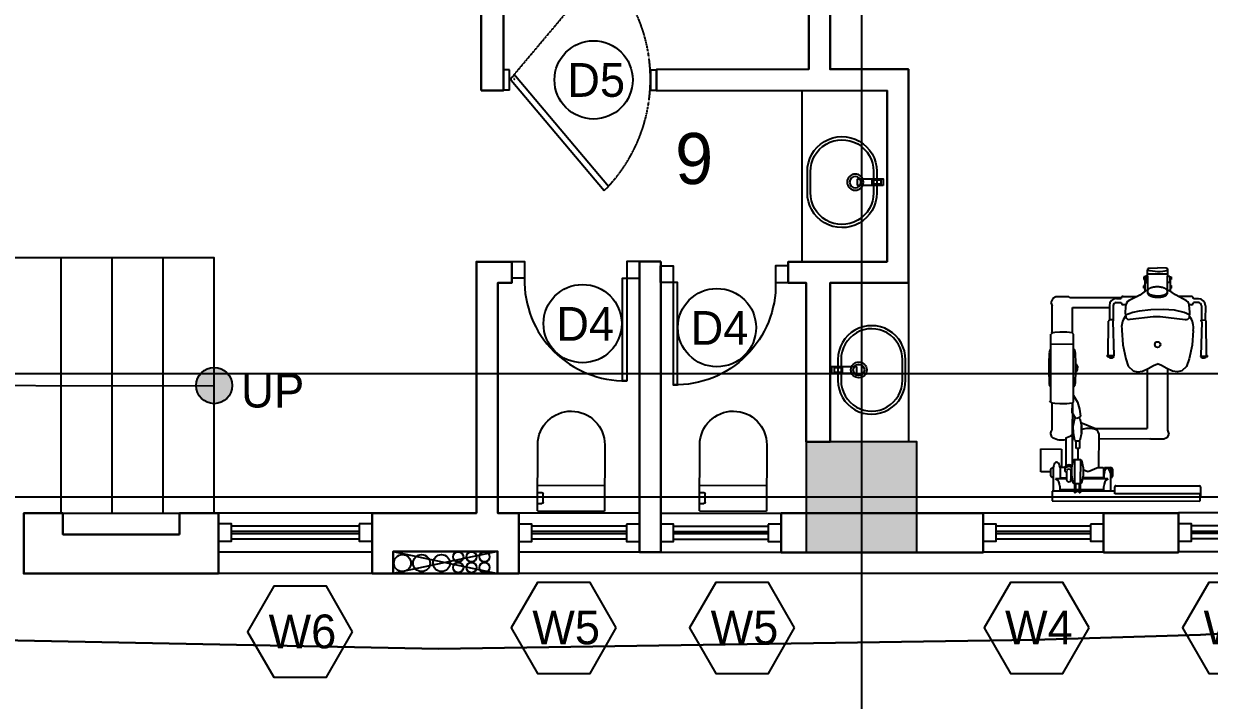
# Model space of a CAD drawing. Header units: millimetres. Extents: x 173236 to 801264, y -94969 to 615039.
# Drawn here: x 638725 to 645694, y 193048 to 197024 of the extents above; entities that cross this region are included whole.
import ezdxf
from ezdxf.enums import TextEntityAlignment as Align

# ---------------------------------------------------------------- set-up
doc = ezdxf.new("R2010")
doc.units = ezdxf.units.MM
doc.header["$MEASUREMENT"] = 0
doc.linetypes.add('DASHED', pattern=[0.75, 0.5, -0.25])
doc.linetypes.add('DASHED2', pattern=[0.375, 0.25, -0.125])
doc.layers.add('00-Def-points', color=7, linetype='Continuous', plot=False)
doc.layers.add('Boundary', color=6, linetype='Continuous', lineweight=30)
doc.layers.add('VOX-A-WALL-SECT', color=1, linetype='Continuous', lineweight=30)
for name, color, linetype in [('VOX-A-ANNO-DIMS', 160, 'Continuous'), ('VOX-A-ANNO-DRTAG', 183, 'Continuous'), ('VOX-A-ANNO-GRID-LINE', 254, 'Continuous'), ('VOX-A-ANNO-SECT', 200, 'Continuous'), ('VOX-A-ANNO-SECT-LINE', 201, 'Continuous'), ('VOX-A-ANNO-SYMB', 33, 'Continuous'), ('VOX-A-ANNO-TEXT', 30, 'Continuous'), ('VOX-A-ANNO-WNTAG', 183, 'Continuous'), ('VOX-A-COLUMN-SECT', 210, 'Continuous'), ('VOX-A-DOOR', 3, 'Continuous'), ('VOX-A-ELEV-1-NEAR', 130, 'Continuous'), ('VOX-A-FLOOR-HIDD', 9, 'Continuous'), ('VOX-A-FLOOR-LINE', 253, 'Continuous'), ('VOX-A-FURN-LAYOUT', 93, 'Continuous'), ('VOX-A-STAIRS-STEPS', 140, 'Continuous'), ('VOX-A-WINDOW', 2, 'Continuous'), ('VOX-A-WINDOW-SILL', 55, 'Continuous'), ('VOX-P- PIPE-COLD', 141, 'Continuous'), ('VOX-P- PIPE-SOIL', 54, 'Continuous'), ('VOX-P- PIPE-SUPPLY', 150, 'Continuous'), ('VOX-P- PIPE-WASTE', 245, 'Continuous')]:
    doc.layers.add(name, color=color, linetype=linetype)
doc.styles.add('1.5 mm Rotis Annotative', font='', dxfattribs={"height": 1.5})
doc.styles.add('2 mm Rotis Annotative', font='', dxfattribs={"height": 2})
doc.styles.add('3 mm Rotis Annotative', font='', dxfattribs={"height": 3})
doc.styles.get('1.5 mm Rotis Annotative').set_extended_font_data('Rotis Sans Serif')
doc.styles.get('2 mm Rotis Annotative').set_extended_font_data('Rotis Sans Serif')
doc.styles.get('3 mm Rotis Annotative').set_extended_font_data('Rotis Sans Serif')

# ---------------------------------------------------------------- blocks, each defined once
blk = doc.blocks.new('SECTION LINE')
at = {"layer": 'VOX-A-ANNO-SECT-LINE'}
blk.add_line((151757.3, 22416.6), (123742.8, 22416.6), dxfattribs=at)
at = {"layer": 'VOX-A-ANNO-SECT', "style": '2 mm Rotis Annotative'}
for p in [(123588.9, 22429), (151603.4, 22429)]:
    blk.add_attdef('00', text='', height=100, dxfattribs=at).set_placement(p, align=Align.CENTER)
at = {"layer": 'VOX-A-ANNO-SECT', "style": '1.5 mm Rotis Annotative'}
for p in [(123460.1, 22332.4), (151474.6, 22332.4)]:
    blk.add_attdef('00-01', p, '', height=75, dxfattribs=at)
blk = doc.blocks.new('column')
at = {"layer": 'VOX-A-COLUMN-SECT'}
h = blk.add_hatch(color=256, dxfattribs=at)
h.dxf.hatch_style = 1
h.paths.add_polyline_path([(705499.7, 161109.5), (706149.7, 161109.5), (706149.7, 161759.5), (705499.7, 161759.5)])
blk.add_lwpolyline([(705499.7, 161109.5), (706149.7, 161109.5), (706149.7, 161759.5), (705499.7, 161759.5)], close=True, dxfattribs=at)
blk = doc.blocks.new('dd')
at = {"layer": 'VOX-A-ANNO-GRID-LINE', "transparency": 33554610}
for p, q in [((711725.6, 167520.5), (711725.6, 143590.4)), ((725746.8, 148305.6), (698005.9, 148305.6))]:
    blk.add_line(p, q, dxfattribs=at)
at = {"layer": 'VOX-A-COLUMN-SECT'}
blk.add_blockref('column', (5900.9, -13128.9), dxfattribs=at)
blk = doc.blocks.new('*U41')
at = {"layer": 'VOX-A-ANNO-SYMB'}
for p, q in [((0, 1401.2), (0, 668.1)), ((0, 668.1), (477.7, 540.1)), ((0, 412.1), (-477.7, 540.1)), ((-477.7, 540.1), (0, 540.1)), ((477.7, 540.1), (0, 540.1)), ((0, -412.1), (0, 412.1))]:
    blk.add_line(p, q, dxfattribs=at)
blk = doc.blocks.new('ghkj')
at = {"layer": 'VOX-A-ANNO-SYMB'}
h = blk.add_hatch(color=256, dxfattribs=at)
h.dxf.hatch_style = 1
h.paths.add_polyline_path([(785371, -37541.7, 0.414214), (785477.6, -37648.3, 0.007507), (785480.8, -37648.3), (785481, -37541.7)])
h.paths.add_polyline_path([(785481, -37541.7), (785480.8, -37648.3, 0.405446), (785584.3, -37541.7)])
h.paths.add_polyline_path([(785477.6, -37435.1, 0.414214), (785371, -37541.7), (785481, -37541.7), (785584.3, -37541.7, 0.414214)])
h = blk.add_hatch(color=256, dxfattribs=at)
h.dxf.hatch_style = 1
h.paths.add_polyline_path([(788371, -37541.7, 0.414214), (788477.6, -37648.3, 0.007507), (788480.8, -37648.3), (788481, -37541.7)])
h.paths.add_polyline_path([(788481, -37541.7), (788480.8, -37648.3, 0.405446), (788584.3, -37541.7)])
h.paths.add_polyline_path([(788477.6, -37435.1, 0.414214), (788371, -37541.7), (788481, -37541.7), (788584.3, -37541.7, 0.414214)])
h = blk.add_hatch(color=256, dxfattribs=at)
h.dxf.hatch_style = 1
h.paths.add_polyline_path([(786248.5, -40391.7), (786527.6, -40391.7), (786248.5, -40535.1)])
h = blk.add_hatch(color=256, dxfattribs=at)
h.dxf.hatch_style = 1
h.paths.add_polyline_path([(787406.8, -40391.7), (787127.6, -40391.7), (787406.8, -40535.1)])
for points in [[(786527.6, -40391.7), (786527.6, -40391.7), (785471.5, -40398.2), (785477.6, -39491.7), (785477.6, -37541.7)], [(788481, -37541.7), (788477.6, -39641.7), (788472.5, -40395.5), (787727.6, -40391.7), (787127.6, -40391.7)], [(786527.6, -40391.7), (786248.5, -40248.3), (786248.5, -40391.7)], [(787127.6, -40391.7), (787406.8, -40248.3), (787406.8, -40391.7)], [(786527.6, -40391.7), (786248.5, -40535.1), (786248.5, -40391.7)], [(787127.6, -40391.7), (787406.8, -40535.1), (787406.8, -40391.7)]]:
    blk.add_lwpolyline(points, dxfattribs=at)
for centre in [(785477.6, -37541.7), (788477.6, -37541.7)]:
    blk.add_circle(centre, 106.6, dxfattribs=at)
at = {"layer": 'VOX-A-STAIRS-STEPS'}
for p, q in [((786227.6, -37541.7), (784732, -37541.7)), ((786227.6, -37841.7), (784730.3, -37841.7)), ((789227.6, -37841.7), (787727.6, -37841.7)), ((786227.6, -38141.7), (784728.6, -38141.7)), ((789227.6, -38141.7), (787727.6, -38141.7)), ((786227.6, -38441.7), (784727.6, -38441.7)), ((789227.6, -38441.7), (787727.6, -38441.7)), ((786227.6, -38741.7), (784727.6, -38741.7)), ((789227.6, -38741.7), (787727.6, -38741.7)), ((786227.6, -39041.7), (784727.6, -39041.7)), ((789227.6, -39041.7), (787727.6, -39041.7)), ((786227.6, -39341.7), (784727.6, -39341.7)), ((789227.6, -39341.7), (787727.6, -39341.7)), ((789227.6, -39641.7), (784727.6, -39641.7)), ((786527.6, -39641.7), (786527.6, -41141.7)), ((786827.6, -39641.7), (786827.6, -41141.7)), ((787127.6, -39641.7), (787127.6, -41141.7)), ((787427.6, -39641.7), (787427.6, -41141.7)), ((787727.6, -39641.7), (787727.6, -41141.7))]:
    blk.add_line(p, q, dxfattribs=at)
for points in [[(786227.6, -41141.7), (786227.6, -37541.7)], [(789227.6, -37541.7), (787727.6, -37541.7), (787727.6, -41141.7)]]:
    blk.add_lwpolyline(points, dxfattribs=at)
at = {"rotation": 18.96492969169632}
blk.add_blockref('*U41', (787029.2, -40826.7), dxfattribs=at)
at = {"layer": 'VOX-A-ANNO-TEXT', "char_height": 200, "width": 8361.37, "attachment_point": 1, "rotation": 90, "style": '2 mm Rotis Annotative'}
for s, insert in [('DN', (785425.5, -37374.6)), ('UP', (788406.6, -37383.5))]:
    blk.add_mtext(s, dxfattribs=dict(at, insert=insert))
blk = doc.blocks.new('SWINGGGG')
at = {"layer": 'VOX-A-DOOR', "extrusion": (-0.007727, -4.08189e-08, 0.99997)}
for p, q in [((366881.2, -112091.1, 0.6), (366881.2, -112041.7, 0.6)), ((367047.2, -112041.8, 0.6), (366881.2, -112041.7, 0.1)), ((366881.2, -112091.1, 0.6), (367047.2, -112091.1, 0.6)), ((367047.2, -112091.1, 0.6), (367047.2, -112041.7, 0.6)), ((366962.1, -112104.9, 0.7), (366064.8, -112861.3, -6.2)), ((366099.7, -112896.2, -5.9), (366997, -112139.8, 1)), ((366997, -112119.9, 1), (366982.1, -112104.9, 0.9)), ((366064.8, -112861.3, -6.2), (366099.7, -112896.2, -5.9)), ((367046.8, -113237.1, 1.4), (366880.8, -113237.1, 0.1)), ((366880.8, -113237.1, 0.1), (367046.8, -113237.1, 1.4)), ((366880.8, -113237.1, 0.6), (366880.8, -113286.4, 0.6)), ((367046.7, -113237.1, 1.4), (367046.7, -113286.4, 1.4)), ((366880.8, -113286.4, 0.1), (367046.7, -113286.4, 1.4)), ((367046.7, -113286.4, 1.4), (366880.8, -113286.4, 0.1))]:
    blk.add_line(p, q, dxfattribs=at)
at = {"layer": 'VOX-A-DOOR', "linetype": 'DASHED2', "extrusion": (-0.007727, -4.08189e-08, 0.99997)}
blk.add_line((367879.3, -112861.3, 7.8), (366989.5, -112112.4, 1), dxfattribs=at)
at = {"layer": 'VOX-A-DOOR', "extrusion": (-0.007727, -4.08189e-08, 0.99997)}
for centre, radius, start, end in [((366961.1, -112114.9, -2834.9), 14.1, 45.0003, 135.0003), ((366961.1, -112129.9, -2834.9), 1.76, 135.0003, 315.0003), ((366961.1, -112129.9, -2834.9), 1.76, 315.0003, 135.0003), ((366976.1, -112129.9, -2834.9), 14.1, 315.0003, 45.0003)]:
    blk.add_arc(centre, radius, start, end, dxfattribs=at)
at = {"layer": 'VOX-A-DOOR', "linetype": 'DASHED2', "extrusion": (-0.007727, -4.08189e-08, 0.99997)}
blk.add_arc((366961.1, -111954, -2834.9), 1283.1, 227.20453, 315.0003, dxfattribs=at)
blk = doc.blocks.new('*U40')
blk.add_wipeout([(0, -125), (-760, -125), (-760, 25), (0, 25)])
at = {"layer": 'VOX-A-DOOR'}
for points in [[(-760, 0), (-685, 0), (-685, -100), (-760, -100)], [(0, 0), (-75, 0), (-75, -100), (0, -100)], [(-75, -100), (-75, -710), (-100, -710), (-100, -100)]]:
    blk.add_lwpolyline(points, close=True, dxfattribs=at)
blk.add_arc((-87.5, -112.5), 597.6, 178.80152, 271.19848, dxfattribs=at)
at = {"layer": 'VOX-A-WALL-SECT'}
for p, q in [((-760, -100), (-760, 0)), ((0, -100), (0, 0))]:
    blk.add_line(p, q, dxfattribs=at)
blk = doc.blocks.new('*U627')
at = {"layer": 'VOX-A-WINDOW'}
for p, q in [((3, 1.5), (24.83, 1.5)), ((3, 0.25), (24.83, 0.25)), ((3, -0.25), (24.83, -0.25)), ((3, -1.5), (24.83, -1.5))]:
    blk.add_line(p, q, dxfattribs=at)
for points in [[(3, 2), (3, -2), (0, -2), (0, 2)], [(27.83, 2), (27.83, -2), (24.83, -2), (24.83, 2)]]:
    blk.add_lwpolyline(points, close=True, dxfattribs=at)
at = {"layer": 'VOX-A-WINDOW-SILL'}
for p, q in [((0, 4.5), (27.83, 4.5)), ((0, -4.5), (27.83, -4.5))]:
    blk.add_line(p, q, dxfattribs=at)
blk = doc.blocks.new('*U108')
at = {"layer": 'VOX-A-WINDOW'}
for p, q in [((3, 1.5), (24.87, 1.5)), ((3, 0.25), (24.87, 0.25)), ((3, -0.25), (24.87, -0.25)), ((3, -1.5), (24.87, -1.5))]:
    blk.add_line(p, q, dxfattribs=at)
for points in [[(3, 2), (3, -2), (0, -2), (0, 2)], [(27.87, 2), (27.87, -2), (24.87, -2), (24.87, 2)]]:
    blk.add_lwpolyline(points, close=True, dxfattribs=at)
at = {"layer": 'VOX-A-WINDOW-SILL'}
for p, q in [((0, 4.5), (27.87, 4.5)), ((0, -4.5), (27.87, -4.5))]:
    blk.add_line(p, q, dxfattribs=at)
blk = doc.blocks.new('*U362')
at = {"layer": 'VOX-A-WINDOW'}
for p, q in [((3, 1.5), (32.53, 1.5)), ((3, 0.25), (32.53, 0.25)), ((3, -0.25), (32.53, -0.25)), ((3, -1.5), (32.53, -1.5))]:
    blk.add_line(p, q, dxfattribs=at)
for points in [[(3, 2), (3, -2), (0, -2), (0, 2)], [(35.53, 2), (35.53, -2), (32.53, -2), (32.53, 2)]]:
    blk.add_lwpolyline(points, close=True, dxfattribs=at)
at = {"layer": 'VOX-A-WINDOW-SILL'}
for p, q in [((0, 4.5), (35.53, 4.5)), ((0, -4.5), (35.53, -4.5))]:
    blk.add_line(p, q, dxfattribs=at)
blk = doc.blocks.new('GF PLAN')
at = {"layer": 'VOX-A-ELEV-1-NEAR'}
for centre in [(756296.9, 172493.6), (756218.6, 172430.5)]:
    blk.add_circle(centre, 30, dxfattribs=at)
at = {"layer": 'VOX-A-FLOOR-HIDD', "linetype": 'DASHED'}
blk.add_lwpolyline([(759763.5, 184428.9), (768132.4, 181528.7), (764902.5, 172270), (763990.8, 172270.3), (763990.8, 172395), (754783.8, 172396.5)], dxfattribs=at)
at = {"layer": 'VOX-A-FLOOR-LINE'}
for p, q in [((756450, 172525.1), (755836.7, 172396.2)), ((755836.7, 172525.1), (756450, 172396.3))]:
    blk.add_line(p, q, dxfattribs=at)
at = {"layer": 'VOX-A-FURN-LAYOUT', "lineweight": -3}
for p, q in [((758239.8, 174228.2, 0.3), (758239.8, 175235.8)), ((758864.8, 174103.2), (758864.8, 173170.1))]:
    blk.add_line(p, q, dxfattribs=at)
at = {"layer": 'VOX-A-FURN-LAYOUT'}
blk.add_line((753894.2, 172750.1), (754579.2, 172750.1), dxfattribs=at)
at = {"layer": 'VOX-A-WALL-SECT'}
for p, q in [((753868.8, 172395.2), (753868.8, 172395.2)), ((756450, 172396.2), (755836.7, 172396.2))]:
    blk.add_line(p, q, dxfattribs=at)
for points in [[(756354.1, 175234.1), (756354.1, 177177.7), (758139.9, 177177.7), (758139.5, 178020.9), (756479.1, 178020.9), (756479.1, 177937.7), (756354.1, 177937.7), (756354.1, 178145.9), (758264.5, 178145.9), (758264.9, 177052.7), (756484.1, 177052.7), (756484.1, 175234.1), (756354.1, 175234.1)], [(758864.5, 172750), (759304.5, 172750), (759304.5, 172520), (758116.3, 172520), (758116.3, 172750.1), (758864.5, 172750)]]:
    blk.add_lwpolyline(points, dxfattribs=at)
for points in [[(754579.2, 172625.1), (754579.2, 172750.1), (754809.2, 172750.1), (754809.2, 172395.3), (753664.2, 172395.2), (753664.2, 172750.1), (753894.2, 172750.1), (753894.2, 172625.1)], [(760452.1, 172750), (760452.1, 172520), (760012.1, 172520), (760012.1, 172750)]]:
    blk.add_lwpolyline(points, close=True, dxfattribs=at)
at = {"layer": 'VOX-P- PIPE-COLD', "color": 1}
for centre in [(756372.9, 172493.6), (756296.9, 172430.5)]:
    blk.add_circle(centre, 30, dxfattribs=at)
at = {"layer": 'VOX-P- PIPE-SOIL', "ltscale": 0.005}
blk.add_circle((755890.1, 172456.8), 50, dxfattribs=at)
at = {"layer": 'VOX-P- PIPE-SUPPLY', "ltscale": 0.005}
for centre, radius in [((756120.7, 172456.8), 50), ((756218.6, 172493.6), 30)]:
    blk.add_circle(centre, radius, dxfattribs=at)
at = {"layer": 'VOX-P- PIPE-WASTE'}
for centre, radius in [((756003.5, 172456.8), 50), ((756372.9, 172430.5), 30)]:
    blk.add_circle(centre, radius, dxfattribs=at)
at = {"layer": 'VOX-A-ANNO-DIMS'}
for name, p, xscale, yscale, zscale, rotation in [('*U362', (755711.7, 172635.8), -25.4, 25.4, 25.4, 359.9999999999994), ('*U108', (757283.5, 172635.4), -25.4, 25.4, 25.4, 359.9999999999648), ('*U108', (758116.5, 172634.3), -25.4, 25.4, 25.4, 359.9999999999648), ('*U627', (760012.1, 172635.6), -25.42344427783321, 25.42344427783321, 25.42344427783321, 359.999999999992), ('*U627', (761159.7, 172636.8), -25.42344427783321, 25.42344427783321, 25.42344427783321, 359.999999999992)]:
    blk.add_blockref(name, p, dxfattribs=dict(at, xscale=xscale, yscale=yscale, zscale=zscale, rotation=rotation))
at = {"layer": 'VOX-A-WALL-SECT', "rotation": 270}
blk.add_blockref('ghkj', (792325.5, 961977.8), dxfattribs=at)
at = {"layer": 'VOX-A-WALL-SECT', "extrusion": (-2.87974e-06, -7.13344e-09, 1), "xscale": 0.7230798247326935, "yscale": 0.7230798247326935, "zscale": 0.7230798247326935, "rotation": 90.02104922797017}
blk.add_blockref('SWINGGGG', (675566.5, -90078.3, -2.4), dxfattribs=at)
at = {"xscale": 0.9868421070874371, "yscale": 0.9868421070874371, "zscale": 0.9868421070874371}
blk.add_blockref('*U40', (757283.6, 174229.3), dxfattribs=at)
at = {"xscale": -0.9868421070874371, "yscale": 0.9868421070874371, "zscale": 0.9868421070874371, "rotation": 359.9999999999719}
blk.add_blockref('*U40', (757408.5, 174204.6), dxfattribs=at)
at = {"layer": 'VOX-A-WALL-SECT'}
for points in [[(758279, 176783.6), (758279, 175359.1), (757384.1, 175358.4), (757384.1, 175233.4), (758739.9, 175234.1), (758739.9, 174228.2), (758158.5, 174228.2), (758158.5, 174103.2), (758264.8, 174103.2), (758264.8, 173170.1), (758404, 173170.1), (758404, 174103.2), (758864.9, 174103.2), (758864.9, 175359.1), (758404, 175359.1), (758404, 176783.6)], [(757408.6, 174229.3), (757408.6, 172751.8), (757408.6, 172751.1), (757408.6, 172521.1), (757283.5, 172521.1), (757283.6, 174229.3)]]:
    blk.add_lwpolyline(points, close=True, dxfattribs=at)
blk.add_lwpolyline([(756450, 172396.3), (756575.5, 172396.3), (756575.5, 172749.7), (756450.5, 172750.5), (756450.5, 174103.2), (756533.6, 174103.2), (756533.6, 174228.2), (756325.5, 174228.2), (756325.5, 172751.1), (755711.7, 172751), (755711.7, 172396.3), (755836.7, 172396.3), (755836.7, 172525.1), (756450, 172525.1), (756450, 172396.2)], dxfattribs=at)
blk = doc.blocks.new('VOX-A-DOOR-TAG')
at = {"layer": 'VOX-A-ANNO-DRTAG'}
blk.add_circle((0, 0), 2.3, dxfattribs=at)
at = {"style": '2 mm Rotis Annotative', "flags": 1}
blk.add_attdef('DOORDIMENSION', (-9.696, -3.017), '', height=1.984, dxfattribs=at)
at = {"layer": 'VOX-A-ANNO-DRTAG', "style": '2 mm Rotis Annotative'}
blk.add_attdef('D1', text='', height=1.984, dxfattribs=at).set_placement((0.152, -0.017), align=Align.MIDDLE)
blk = doc.blocks.new('VOX-A-WINDOW-TAG')
at = {"layer": 'VOX-A-ANNO-WNTAG'}
blk.add_lwpolyline([(3.114, -0.014), (1.571, 2.658), (-1.515, 2.658), (-3.059, -0.014), (-1.515, -2.687), (1.571, -2.687)], close=True, dxfattribs=at)
at = {"style": '2 mm Rotis Annotative', "flags": 1}
blk.add_attdef('WINDOWDIMENSION', text='', height=1.984, dxfattribs=at).set_placement((0.451, -3.053), align=Align.MIDDLE_CENTER)
at = {"layer": 'VOX-A-ANNO-WNTAG', "style": '2 mm Rotis Annotative'}
blk.add_attdef('W1', text='', height=1.984, dxfattribs=at).set_placement((0.163, 0.003), align=Align.MIDDLE)
blk = doc.blocks.new('GF DOOR & WINDOW')
at = {"xscale": 100, "yscale": 100, "zscale": 100}
for name, p, values in [('VOX-A-DOOR-TAG', (757014.3, 175296.6, 2.5), {'D1': 'D5'}), ('VOX-A-DOOR-TAG', (756949.6, 173864.3), {'D1': 'D4'}), ('VOX-A-DOOR-TAG', (757739.5, 173840.7), {'D1': 'D4'}), ('VOX-A-WINDOW-TAG', (755286.3, 172055), {'W1': 'W6'}), ('VOX-A-WINDOW-TAG', (756836.5, 172077.1), {'W1': 'W5'}), ('VOX-A-WINDOW-TAG', (757884.8, 172077.1), {'W1': 'W5'}), ('VOX-A-WINDOW-TAG', (759615.6, 172077.5), {'W1': 'W4'}), ('VOX-A-WINDOW-TAG', (760783, 172077.5), {'W1': 'W4'})]:
    blk.add_blockref(name, p, dxfattribs=at).add_auto_attribs(values)
blk = doc.blocks.new('WALL HUNG')
at = {"layer": 'VOX-A-FURN-LAYOUT'}
for p, q in [((323243.3, 101201.1), (322853, 101201.1)), ((322853, 100807.7), (322853, 101201.1)), ((323004.3, 100807.7), (323004.3, 101199.9)), ((322853, 100807.7), (323243.3, 100807.7)), ((322895.7, 100807.7), (322895.7, 100833.3)), ((322903.5, 100841.2), (322952.5, 100841.2)), ((322960.4, 100807.7), (322960.4, 100833.3))]:
    blk.add_line(p, q, dxfattribs=at)
for centre, radius, start, end in [((323243.3, 101004.4), 196.7, 270, 90), ((322903.5, 100833.3), 7.87, 90, 180), ((322952.5, 100833.3), 7.87, 0, 90)]:
    blk.add_arc(centre, radius, start, end, dxfattribs=at)
blk = doc.blocks.new('Modern_Hand_Wash_Basin_16200 - Modern_Hand_Wash_Basin_16200-1495486-First Floor')
at = {"layer": 'VOX-A-FURN-LAYOUT'}
for p, q in [((0.76, -2.41), (-0.76, -2.41)), ((0.76, -3.41), (-0.76, -3.41))]:
    blk.add_line(p, q, dxfattribs=at)
for points in [[(2.5, -2.41), (-2.5, -2.41)], [(2.5, -3.13), (-2.5, -3.13)], [(-2.5, -17.73), (2.5, -17.73)], [(-2.5, -18.46), (2.5, -18.46)]]:
    blk.add_lwpolyline(points, dxfattribs=at)
for points in [[(-0.76, -0.89), (-0.76, -6.69, 0.414214), (-0.56, -6.89), (0.56, -6.89, 0.414214), (0.76, -6.69), (0.76, -0.89)], [(-0.5, -1.49), (-0.5, -3.29, 0.414214), (-0.3, -3.49), (0.3, -3.49, 0.414214), (0.5, -3.29), (0.5, -1.49)]]:
    blk.add_lwpolyline(points, format="xyb", close=True, dxfattribs=at)
for radius in [1.88, 1.32]:
    blk.add_circle((0, -7.37), radius, dxfattribs=at)
for centre, radius, start, end in [((-2.5, -10.43), 8.03, 90, 270.7255), ((2.5, -10.43), 8.03, 269.2745, 90), ((-2.5, -10.43), 7.3, 90, 270.7255), ((2.5, -10.43), 7.3, 269.2745, 90)]:
    blk.add_arc(centre, radius, start, end, dxfattribs=at)
blk = doc.blocks.new('GYM-1')
at = {"layer": 'VOX-A-FURN-LAYOUT'}
for p, q in [((636390.5, 179114.2), (636390.5, 179173.6)), ((636390.5, 179173.6), (636524.8, 179173.6)), ((636524.8, 179173.6), (636524.8, 179052.8)), ((636793.8, 179105.4), (636806.5, 179123.1)), ((636801.5, 179116.1), (637200.2, 179116.1)), ((636922, 179126.3), (636909.1, 179126.3)), ((636975.9, 179127.7), (636922, 179126.3)), ((637026.1, 179127.7), (636975.9, 179127.7)), ((637092.9, 179125.8), (637026.1, 179127.7)), ((637142, 179116.1), (637142, 178982)), ((637208.5, 179105.4), (637202.4, 179115.6)), ((637386.1, 179117.1), (637365.9, 179109.1)), ((637410.1, 179104.8), (637386.1, 179117.1)), ((636219.7, 179106.6), (636219.7, 178239.1)), ((636277, 179106.6), (636219.7, 179106.6)), ((636277, 178975.1), (636277, 179106.6)), ((636415.1, 179100.8), (636277, 179100.8)), ((636306.3, 179062.4), (636277, 179062.3)), ((636284.8, 178975.1), (636284.8, 179062.3)), ((636349.7, 179022.1), (636349.7, 179086.7)), ((636355.6, 179100.8), (636360.6, 179110.5)), ((636357, 179060.1), (636356, 179059.1)), ((636356, 179059.1), (636356, 179022.1)), ((636415.3, 179060.1), (636357, 179060.1)), ((636360.6, 179110.5), (636368.2, 179114.2)), ((636368.2, 179114.2), (636404.1, 179114.2)), ((636404.1, 179114.2), (636411.7, 179110.5)), ((636411.7, 179110.5), (636416.8, 179100.5)), ((636416.4, 179059.1), (636415.3, 179060.1)), ((636524.8, 179052.8), (636416.3, 179052.8)), ((636416.4, 179033.1), (636416.4, 179059.1)), ((636794.7, 179109.1), (636636.3, 179109.1)), ((636790.5, 179063.4), (636791.9, 179091.9)), ((636791, 179021.4), (636790.5, 179063.4)), ((636791.9, 179091.9), (636793.8, 179105.4)), ((637207.6, 179109.1), (637365.9, 179109.1)), ((637210.4, 179091.9), (637208.5, 179105.4)), ((637211.7, 179063.4), (637210.4, 179091.9)), ((637211.3, 179021.4), (637211.7, 179063.4)), ((637418.7, 179087.1), (637410.1, 179104.8)), ((637418.7, 179011), (637418.7, 179087.1)), ((636327, 178984.9), (636322.9, 178979.2)), ((636322.9, 178979.2), (636322.9, 178975.1)), ((636461.4, 178976.6), (636322.9, 178976.6)), ((636370.5, 178994.4), (636327, 178984.9)), ((636397.5, 179022.1), (636343.7, 179022.1)), ((636397.5, 178997.1), (636346.3, 178997.1)), ((636349.7, 178991.1), (636349.7, 178997.1)), ((636356, 178992.3), (636356, 178997.1)), ((636413.8, 178994.4), (636370.5, 178994.4)), ((636386.4, 179022.7), (636384.4, 179022.1)), ((636388.6, 179023.4), (636386.4, 179022.7)), ((636416.3, 179033.6), (636402.2, 179033.5)), ((636457.3, 178984.9), (636413.8, 178994.4)), ((636591.2, 179027.6), (636425.2, 179027.6)), ((636608.1, 178989.1), (636438.4, 178989.1)), ((636461.4, 178979.2), (636457.3, 178984.9)), ((636461.4, 178940.2), (636461.4, 178979.2)), ((636574.8, 178973.5), (636617.5, 178982.8)), ((636794.7, 178989.1), (636608.1, 178989.1)), ((636617.5, 178982.8), (636658.6, 178983.2)), ((636658.6, 178983.2), (636704.6, 178973.5)), ((636706.8, 178969.5), (636739.2, 178989.1)), ((636739.2, 178989.1), (636794.7, 178989.1)), ((636794.5, 178989.9), (636791, 179021.4)), ((636802.1, 178982), (636794.5, 178989.9)), ((636839.1, 178982), (636800.4, 178959.6)), ((636802, 178982), (637200.2, 178982)), ((637200.2, 178982), (637207.8, 178989.9)), ((637207.6, 178989.1), (637356.1, 178989.1)), ((637207.8, 178989.9), (637211.3, 179021.4)), ((637356.1, 178989.1), (637356.1, 178772.3)), ((637416.1, 179003.9), (637418.7, 179011)), ((637416.1, 179003.9), (637416.1, 178701)), ((636267.9, 178970.1), (636267.9, 178975.1)), ((636322.9, 178975.1), (636267.9, 178975.1)), ((636322.9, 178970.1), (636267.9, 178970.1)), ((636267.9, 178943.1), (636267.9, 178948.1)), ((636322.9, 178948.1), (636267.9, 178948.1)), ((636322.9, 178943.1), (636267.9, 178943.1)), ((636277, 178970.1), (636277, 178948.1)), ((636277, 178738.1), (636277, 178943.1)), ((636284.8, 178948.1), (636284.8, 178970.1)), ((636284.8, 178803.3), (636284.8, 178943.1)), ((636322.9, 178975.1), (636322.9, 178943.1)), ((636322.9, 178943.1), (636322.9, 178938.9)), ((636461.4, 178941.6), (636322.9, 178941.6)), ((636322.9, 178938.9), (636327, 178933.2)), ((636327, 178933.2), (636371.2, 178923.7)), ((636349.7, 178778.9), (636349.7, 178927)), ((636356, 178806.6), (636356, 178925.8)), ((636371.2, 178923.7), (636413.2, 178923.7)), ((636390.1, 178896.1), (636400.7, 178923.7)), ((636413.2, 178923.7), (636457.3, 178933.2)), ((636457.3, 178933.2), (636461.4, 178938.9)), ((636461.4, 178954.1), (636528.2, 178954.1)), ((636461.4, 178938.9), (636461.4, 178940.2)), ((636528, 178956.6), (636528.1, 178965.1)), ((636528.1, 178948.1), (636528, 178956.6)), ((636528.1, 178965.1), (636529.1, 178966.1)), ((636529.1, 178947.1), (636528.1, 178948.1)), ((636529.1, 178966.1), (636570.7, 178966.1)), ((636572.8, 178947.1), (636529.1, 178947.1)), ((636570.5, 178950.4), (636570.7, 178967.8)), ((636574.5, 178944.7), (636570.5, 178950.4)), ((636570.7, 178967.8), (636574.8, 178973.5)), ((636618.7, 178935.2), (636574.5, 178944.7)), ((636618.1, 178935.2), (636661.3, 178935.2)), ((636661.3, 178935.2), (636618.7, 178935.2)), ((636660.7, 178935.2), (636618.7, 178935.2)), ((636680.3, 178938.1), (636646.1, 178853.7)), ((636704.9, 178944.7), (636661.3, 178935.2)), ((636704.4, 178962.7), (636706.8, 178969.5)), ((636709.8, 178946.1), (636704.4, 178962.7)), ((636704.6, 178973.5), (636708.1, 178970.4)), ((636708.1, 178951.4), (636704.9, 178944.7)), ((636717.4, 178942), (636709.8, 178946.1)), ((636759.8, 178946.4), (636717.4, 178942)), ((636800.4, 178959.6), (636759.8, 178946.4)), ((636922, 178971.9), (636909.1, 178971.9)), ((636975.9, 178970.5), (636922, 178971.9)), ((637026.1, 178970.4), (636975.9, 178970.5)), ((636976.1, 178966.1), (636976.3, 178970.5)), ((637026.1, 178966.1), (636976.1, 178966.1)), ((636983.6, 178966.1), (636983.6, 178964.8)), ((636990.1, 178959.3), (637001.1, 178958.1)), ((637012.2, 178959.3), (637001.1, 178958.1)), ((637018.6, 178966.1), (637018.6, 178964.8)), ((637092.9, 178972.3), (637026.1, 178970.4)), ((637026.1, 178970.4), (637026.1, 178966.1)), ((636416.4, 178834.1), (636390.1, 178896.1)), ((636646.1, 178853.7), (636646.1, 178549.1)), ((636277, 178803.3), (636304.7, 178803.3)), ((636413.1, 178803.3), (636349.7, 178803.3)), ((636357, 178805.6), (636356, 178806.6)), ((636415.3, 178805.6), (636357, 178805.6)), ((636368.5, 178803.3), (636366.5, 178803.3)), ((636370.8, 178803.1), (636368.5, 178803.3)), ((636373.3, 178802.9), (636370.8, 178803.1)), ((636375.9, 178802.6), (636373.3, 178802.9)), ((636378.5, 178802.3), (636375.9, 178802.6)), ((636381.3, 178801.8), (636378.5, 178802.3)), ((636384.1, 178801.4), (636381.3, 178801.8)), ((636386.9, 178800.9), (636384.1, 178801.4)), ((636413.1, 178803.3), (636416.1, 178800.3)), ((636416.4, 178806.6), (636415.3, 178805.6)), ((636416.1, 178800.3), (636416.1, 178765.8)), ((636615.5, 178834.1), (636416.4, 178834.1)), ((636416.4, 178834.1), (636416.4, 178806.6)), ((636586.1, 178834.1), (636586.1, 178534.2)), ((637069.7, 178781.8), (637069.3, 178751.9)), ((637072.2, 178752.5), (637074.1, 178778.5)), ((637074.1, 178778.5), (637074.4, 178778.7)), ((637074.4, 178778.7), (637275.6, 178776.3)), ((637075.4, 178778.7), (637074.8, 178782.7)), ((637277.6, 178775.3), (637275.6, 178776.3)), ((637277.6, 178775.3), (637277.6, 178775.3)), ((637281.6, 178775.2), (637277.6, 178775.3)), ((637283.7, 178749.1), (637284.3, 178772.3)), ((637368.2, 178772.3), (637284.3, 178772.3)), ((636262.7, 178239.1), (636262.7, 178738.1)), ((636262.7, 178738.1), (636303.6, 178738.1)), ((636415.7, 178764.8), (636277, 178764.8)), ((636309.6, 178732.1), (636309.6, 178241.1)), ((636355.6, 178764.8), (636360.6, 178755.1)), ((636360.6, 178755.1), (636368.2, 178751.4)), ((636368.2, 178751.4), (636404.1, 178751.4)), ((636404.1, 178751.4), (636411.7, 178755.1)), ((636411.7, 178755.1), (636416.1, 178765.8)), ((637069.7, 178746.4), (637069.7, 178744.2)), ((637069.9, 178746.3), (637073.4, 178746.4)), ((637276.3, 178751.2), (637073.4, 178746.4)), ((637223.2, 178698.5), (637136.7, 178692.1)), ((637276.3, 178751.2), (637277.6, 178747.3)), ((637277.6, 178747.3), (637281.2, 178747.3)), ((637281.2, 178747.3), (637283.2, 178748.1)), ((637283.2, 178748.1), (637284.3, 178750.2)), ((637368.2, 178750.3), (637283.8, 178750.3)), ((637384.8, 178702.5), (637387.1, 178702.5)), ((637387.1, 178732.2), (637387.1, 178702.5)), ((637409.1, 178731.3), (637409.1, 178702.5)), ((637411.5, 178702.5), (637409.1, 178702.5)), ((636984.5, 178632.7), (636978.4, 178607.2)), ((637011.3, 178660.4), (636984.5, 178632.7)), ((637055.3, 178675.5), (637011.3, 178660.4)), ((637136.7, 178692.1), (637055.3, 178675.5)), ((637288.6, 178650.3), (637305.2, 178514.1)), ((637325, 178679.4), (637300.5, 178675.9)), ((637328.3, 178635.1), (637312.8, 178677.7)), ((637360.5, 178676.6), (637325, 178679.4)), ((637334.8, 178597), (637328.3, 178635.1)), ((637374, 178691.3), (637374, 178675.6)), ((637430.3, 178593.3), (637398.1, 178656.6)), ((637422.3, 178691.3), (637422.3, 178609)), ((636978.4, 178607.2), (636983.7, 178576.7)), ((636983.7, 178576.7), (636997.9, 178544.1)), ((637344.2, 178529.3), (637334.8, 178597)), ((637459.8, 178554.8), (637430.3, 178593.3)), ((637454.9, 178562.6), (637521.1, 178562.6)), ((637470.3, 178570.1), (637470.3, 178562.6)), ((637470.3, 178570.1), (637485.3, 178570.1)), ((637485.8, 178569.6), (637485.3, 178570.1)), ((637485.8, 178562.6), (637485.8, 178569.6)), ((637503.7, 178560.6), (637503.7, 178546.7)), ((637541.4, 178560.6), (637503.7, 178560.6)), ((637521.6, 178569.6), (637521.1, 178569.1)), ((637521.1, 178569.1), (637521.1, 178560.6)), ((637536.6, 178569.6), (637521.6, 178569.6)), ((637537.1, 178569.1), (637536.6, 178569.6)), ((637537.1, 178560.6), (637537.1, 178569.1)), ((637541.4, 178546.7), (637541.4, 178560.6)), ((636583.6, 178527.1), (636586.1, 178534.2)), ((636583.6, 178451), (636583.6, 178527.1)), ((636995.2, 178549.1), (636646.1, 178549.1)), ((636997.9, 178544.1), (637017.1, 178513)), ((637017.1, 178513), (637025.4, 178489.1)), ((637017.1, 178465.2), (637025.4, 178489.1)), ((637305.2, 178514.1), (637305.3, 178472.9)), ((637345.8, 178456.3), (637344.2, 178529.3)), ((637417.8, 178491.3), (637417.7, 178489.8)), ((637417.7, 178489.8), (637417.7, 178488.3)), ((637417.7, 178488.3), (637417.7, 178486.8)), ((637417.9, 178494.4), (637417.8, 178492.9)), ((637417.8, 178492.9), (637417.8, 178491.3)), ((637418, 178495.9), (637417.9, 178494.4)), ((637418.1, 178497.4), (637418, 178495.9)), ((637418.2, 178498.9), (637418.1, 178497.4)), ((637418.3, 178500.4), (637418.2, 178498.9)), ((637418.5, 178501.9), (637418.3, 178500.4)), ((637418.7, 178503.4), (637418.5, 178501.9)), ((637418.8, 178504.9), (637418.7, 178503.4)), ((637419, 178506.3), (637418.8, 178504.9)), ((637419.3, 178507.8), (637419, 178506.3)), ((637419.5, 178509.2), (637419.3, 178507.8)), ((637419.8, 178510.7), (637419.5, 178509.2)), ((637420, 178512.1), (637419.8, 178510.7)), ((637420.3, 178513.5), (637420, 178512.1)), ((637420.6, 178514.9), (637420.3, 178513.5)), ((637420.9, 178516.3), (637420.6, 178514.9)), ((637421.2, 178517.6), (637420.9, 178516.3)), ((637421.6, 178518.9), (637421.2, 178517.6)), ((637421.9, 178520.3), (637421.6, 178518.9)), ((637422.3, 178521.6), (637421.9, 178520.3)), ((637422.7, 178522.8), (637422.3, 178521.6)), ((637423.1, 178524.1), (637422.7, 178522.8)), ((637423.5, 178525.3), (637423.1, 178524.1)), ((637423.9, 178526.5), (637423.5, 178525.3)), ((637424.4, 178527.7), (637423.9, 178526.5)), ((637424.8, 178528.9), (637424.4, 178527.7)), ((637425.3, 178530), (637424.8, 178528.9)), ((637425.8, 178531.1), (637425.3, 178530)), ((637426.3, 178532.2), (637425.8, 178531.1)), ((637426, 178492.9), (637425.9, 178490)), ((637425.9, 178490), (637425.9, 178487.1)), ((637426.2, 178495.9), (637426, 178492.9)), ((637426.4, 178498.7), (637426.2, 178495.9)), ((637426.8, 178533.2), (637426.3, 178532.2)), ((637426.6, 178501.6), (637426.4, 178498.7)), ((637427, 178504.5), (637426.6, 178501.6)), ((637427.3, 178534.2), (637426.8, 178533.2)), ((637427.4, 178507.3), (637427, 178504.5)), ((637427.8, 178535.2), (637427.3, 178534.2)), ((637427.8, 178510), (637427.4, 178507.3)), ((637428.3, 178536.2), (637427.8, 178535.2)), ((637428.3, 178512.7), (637427.8, 178510)), ((637428.9, 178537.1), (637428.3, 178536.2)), ((637428.9, 178515.4), (637428.3, 178512.7)), ((637429.4, 178538), (637428.9, 178537.1)), ((637429.5, 178518), (637428.9, 178515.4)), ((637430, 178538.9), (637429.4, 178538)), ((637430.2, 178520.5), (637429.5, 178518)), ((637430.6, 178539.7), (637430, 178538.9)), ((637430.9, 178523), (637430.2, 178520.5)), ((637431.2, 178540.5), (637430.6, 178539.7)), ((637431.7, 178525.4), (637430.9, 178523)), ((637431.8, 178541.3), (637431.2, 178540.5)), ((637432.6, 178527.6), (637431.7, 178525.4)), ((637432.4, 178542), (637431.8, 178541.3)), ((637433, 178542.7), (637432.4, 178542)), ((637433.4, 178529.8), (637432.6, 178527.6)), ((637433.6, 178543.4), (637433, 178542.7)), ((637434.4, 178531.9), (637433.4, 178529.8)), ((637434.2, 178544), (637433.6, 178543.4)), ((637434.8, 178544.6), (637434.2, 178544)), ((637435.3, 178533.9), (637434.4, 178531.9)), ((637435.4, 178545.2), (637434.8, 178544.6)), ((637436.3, 178535.8), (637435.3, 178533.9)), ((637436.1, 178545.7), (637435.4, 178545.2)), ((637436.7, 178546.2), (637436.1, 178545.7)), ((637437.4, 178537.6), (637436.3, 178535.8)), ((637437.4, 178546.6), (637436.7, 178546.2)), ((637438, 178547), (637437.4, 178546.6)), ((637438.4, 178539.3), (637437.4, 178537.6)), ((637438.7, 178547.4), (637438, 178547)), ((637439.6, 178540.8), (637438.4, 178539.3)), ((637439.3, 178547.7), (637438.7, 178547.4)), ((637440, 178548), (637439.3, 178547.7)), ((637440.7, 178542.2), (637439.6, 178540.8)), ((637440.7, 178548.3), (637440, 178548)), ((637441.3, 178548.5), (637440.7, 178548.3)), ((637441.9, 178543.5), (637440.7, 178542.2)), ((637442, 178548.7), (637441.3, 178548.5)), ((637443.1, 178544.7), (637441.9, 178543.5)), ((637442.7, 178548.8), (637442, 178548.7)), ((637443.3, 178548.9), (637442.7, 178548.8)), ((637444.3, 178545.7), (637443.1, 178544.7)), ((637444, 178549), (637443.3, 178548.9)), ((637444.7, 178549), (637444, 178549)), ((637445.5, 178546.6), (637444.3, 178545.7)), ((637445.4, 178549), (637444.7, 178549)), ((637446, 178549), (637445.4, 178549)), ((637446.8, 178547.4), (637445.5, 178546.6)), ((637446.7, 178548.9), (637446, 178549)), ((637448, 178548), (637446.8, 178547.4)), ((637449.3, 178548.5), (637448, 178548)), ((637450.6, 178548.8), (637449.3, 178548.5)), ((637451.9, 178549), (637450.6, 178548.8)), ((637453.2, 178549), (637451.9, 178549)), ((637454.4, 178548.9), (637453.2, 178549)), ((637455.7, 178548.7), (637454.4, 178548.9)), ((637459.8, 178554.8), (637455.3, 178548.8)), ((637457, 178548.3), (637455.7, 178548.7)), ((637458.2, 178547.8), (637457, 178548.3)), ((637459.5, 178547.1), (637458.2, 178547.8)), ((637503.7, 178547.6), (637458.7, 178547.6)), ((637460.7, 178546.3), (637459.5, 178547.1)), ((637461.9, 178545.4), (637460.7, 178546.3)), ((637463.1, 178544.3), (637461.9, 178545.4)), ((637464.2, 178543.1), (637463.1, 178544.3)), ((637465.4, 178541.8), (637464.2, 178543.1)), ((637466.4, 178540.3), (637465.4, 178541.8)), ((637467.5, 178538.7), (637466.4, 178540.3)), ((637468.5, 178537), (637467.5, 178538.7)), ((637469.5, 178535.2), (637468.5, 178537)), ((637470.4, 178533.3), (637469.5, 178535.2)), ((637471.3, 178531.3), (637470.4, 178533.3)), ((637472.2, 178529.1), (637471.3, 178531.3)), ((637473, 178526.9), (637472.2, 178529.1)), ((637473.7, 178524.6), (637473, 178526.9)), ((637474.4, 178522.2), (637473.7, 178524.6)), ((637475.1, 178519.7), (637474.4, 178522.2)), ((637475.6, 178517.2), (637475.1, 178519.7)), ((637476.2, 178514.5), (637475.6, 178517.2)), ((637476.6, 178511.9), (637476.2, 178514.5)), ((637477.1, 178509.1), (637476.6, 178511.9)), ((637477.4, 178506.4), (637477.1, 178509.1)), ((637477.7, 178503.5), (637477.4, 178506.4)), ((637477.9, 178500.7), (637477.7, 178503.5)), ((637478.1, 178497.8), (637477.9, 178500.7)), ((637478.2, 178494.9), (637478.1, 178497.8)), ((637478.1, 178486.2), (637478.2, 178489.1)), ((637478.2, 178492), (637478.2, 178494.9)), ((637478.2, 178489.1), (637478.2, 178492)), ((637503.7, 178546.7), (637541.4, 178546.7)), ((637541.4, 178549.1), (637577.4, 178549.1)), ((637555.7, 178549.1), (637555.7, 178429.1)), ((637587.7, 178539.8), (637590.7, 178488.7)), ((637587.7, 178438.3), (637590.7, 178489.4)), ((636592.2, 178433.3), (636583.6, 178451)), ((636613.3, 178421.2), (636592.2, 178433.3)), ((636636.3, 178429.1), (636613.3, 178421.2)), ((636995.2, 178429.1), (636636.3, 178429.1)), ((636983.7, 178401.4), (636997.9, 178434)), ((636997.9, 178434), (637017.1, 178465.2)), ((637305.3, 178472.9), (637287.6, 178327)), ((637342.5, 178389.6), (637345.8, 178456.3)), ((637417.7, 178486.8), (637417.7, 178485.2)), ((637417.7, 178485.2), (637417.8, 178483.7)), ((637417.8, 178483.7), (637417.8, 178482.2)), ((637417.8, 178482.2), (637417.9, 178480.7)), ((637417.9, 178480.7), (637418, 178479.2)), ((637418, 178479.2), (637418.1, 178477.7)), ((637418.1, 178477.7), (637418.2, 178476.2)), ((637418.2, 178476.2), (637418.3, 178474.7)), ((637418.3, 178474.7), (637418.5, 178473.2)), ((637418.5, 178473.2), (637418.7, 178471.8)), ((637418.7, 178471.8), (637418.9, 178470.3)), ((637418.9, 178470.3), (637419.1, 178468.9)), ((637419.1, 178468.9), (637419.3, 178467.5)), ((637419.3, 178467.5), (637419.5, 178466.1)), ((637419.5, 178466.1), (637419.8, 178464.7)), ((637419.8, 178464.7), (637420, 178463.3)), ((637420, 178463.3), (637420.3, 178461.9)), ((637420.3, 178461.9), (637420.6, 178460.6)), ((637420.6, 178460.6), (637420.9, 178459.3)), ((637420.9, 178459.3), (637421.3, 178458)), ((637421.3, 178458), (637421.6, 178456.7)), ((637421.6, 178456.7), (637422, 178455.4)), ((637422, 178455.4), (637422.3, 178454.2)), ((637422.3, 178454.2), (637422.7, 178453)), ((637422.7, 178453), (637423.1, 178451.8)), ((637423.1, 178451.8), (637423.5, 178450.6)), ((637423.5, 178450.6), (637424, 178449.5)), ((637424, 178449.5), (637424.4, 178448.4)), ((637424.4, 178448.4), (637424.9, 178447.3)), ((637424.9, 178447.3), (637425.3, 178446.2)), ((637425.3, 178446.2), (637425.8, 178445.2)), ((637425.8, 178445.2), (637426.3, 178444.2)), ((637425.9, 178487.1), (637426, 178484.2)), ((637426, 178484.2), (637426.1, 178481.3)), ((637426.1, 178481.3), (637426.2, 178478.4)), ((637426.2, 178478.4), (637426.5, 178475.6)), ((637426.3, 178444.2), (637426.8, 178443.2)), ((637426.5, 178475.6), (637426.7, 178472.7)), ((637426.7, 178472.7), (637427.1, 178470)), ((637426.8, 178443.2), (637427.3, 178442.3)), ((637427.1, 178470), (637427.5, 178467.2)), ((637427.3, 178442.3), (637427.8, 178441.4)), ((637427.5, 178467.2), (637428, 178464.5)), ((637427.8, 178441.4), (637428.4, 178440.5)), ((637428, 178464.5), (637428.5, 178461.9)), ((637428.4, 178440.5), (637428.9, 178439.6)), ((637428.5, 178461.9), (637429.1, 178459.4)), ((637428.9, 178439.6), (637429.5, 178438.8)), ((637429.1, 178459.4), (637429.7, 178456.9)), ((637429.5, 178438.8), (637430, 178438.1)), ((637429.7, 178456.9), (637430.4, 178454.5)), ((637430, 178438.1), (637430.6, 178437.3)), ((637430.4, 178454.5), (637431.2, 178452.2)), ((637430.6, 178437.3), (637431.2, 178436.6)), ((637431.2, 178452.2), (637432, 178450)), ((637431.2, 178436.6), (637431.8, 178435.9)), ((637431.6, 178383.6), (637459.8, 178422.6)), ((637431.8, 178435.9), (637432.4, 178435.3)), ((637432, 178450), (637432.8, 178447.8)), ((637432.4, 178435.3), (637433, 178434.7)), ((637432.8, 178447.8), (637433.7, 178445.8)), ((637433, 178434.7), (637433.6, 178434.1)), ((637433.6, 178434.1), (637434.2, 178433.6)), ((637433.7, 178445.8), (637434.7, 178443.9)), ((637434.2, 178433.6), (637434.9, 178433.1)), ((637434.7, 178443.9), (637435.6, 178442.1)), ((637434.9, 178433.1), (637435.5, 178432.6)), ((637435.5, 178432.6), (637436.1, 178432.2)), ((637435.6, 178442.1), (637436.7, 178440.4)), ((637436.1, 178432.2), (637436.8, 178431.8)), ((637436.7, 178440.4), (637437.7, 178438.8)), ((637436.8, 178431.8), (637437.4, 178431.5)), ((637437.4, 178431.5), (637438.1, 178431.1)), ((637437.7, 178438.8), (637438.8, 178437.3)), ((637438.1, 178431.1), (637438.7, 178430.9)), ((637438.7, 178430.9), (637439.4, 178430.6)), ((637438.8, 178437.3), (637439.9, 178436)), ((637439.4, 178430.6), (637440, 178430.5)), ((637439.9, 178436), (637441.1, 178434.8)), ((637440, 178430.5), (637440.7, 178430.3)), ((637440.7, 178430.3), (637441.4, 178430.2)), ((637441.1, 178434.8), (637442.3, 178433.7)), ((637441.4, 178430.2), (637442, 178430.1)), ((637442, 178430.1), (637442.7, 178430.1)), ((637442.3, 178433.7), (637443.5, 178432.8)), ((637442.7, 178430.1), (637443.4, 178430.1)), ((637443.4, 178430.1), (637444.1, 178430.1)), ((637443.5, 178432.8), (637444.7, 178432)), ((637444.1, 178430.1), (637444.7, 178430.2)), ((637444.7, 178432), (637445.9, 178431.3)), ((637445.9, 178431.3), (637447.2, 178430.8)), ((637447.2, 178430.8), (637448.4, 178430.4)), ((637448.4, 178430.4), (637449.7, 178430.2)), ((637449.7, 178430.2), (637451, 178430.1)), ((637451, 178430.1), (637452.3, 178430.1)), ((637452.3, 178430.1), (637453.6, 178430.3)), ((637453.6, 178430.3), (637454.8, 178430.6)), ((637459.8, 178422.6), (637454.2, 178430.5)), ((637454.6, 178430.6), (637503.7, 178430.6)), ((637454.8, 178430.6), (637456.1, 178431.1)), ((637456.1, 178431.1), (637457.4, 178431.7)), ((637457.4, 178431.7), (637458.6, 178432.5)), ((637458.6, 178432.5), (637459.9, 178433.4)), ((637459.9, 178433.4), (637461.1, 178434.4)), ((637461.1, 178434.4), (637462.3, 178435.6)), ((637462.3, 178435.6), (637463.4, 178436.9)), ((637463.4, 178436.9), (637464.6, 178438.3)), ((637464.6, 178438.3), (637465.7, 178439.8)), ((637465.7, 178439.8), (637466.8, 178441.5)), ((637466.8, 178441.5), (637467.8, 178443.3)), ((637467.8, 178443.3), (637468.8, 178445.2)), ((637468.8, 178445.2), (637469.8, 178447.2)), ((637469.8, 178447.2), (637470.7, 178449.2)), ((637470.7, 178449.2), (637471.6, 178451.4)), ((637471.6, 178451.4), (637472.4, 178453.7)), ((637472.4, 178453.7), (637473.2, 178456.1)), ((637473.2, 178456.1), (637473.9, 178458.6)), ((637473.9, 178458.6), (637474.6, 178461.1)), ((637474.6, 178461.1), (637475.2, 178463.7)), ((637475.2, 178463.7), (637475.8, 178466.3)), ((637475.8, 178466.3), (637476.3, 178469.1)), ((637476.3, 178469.1), (637476.8, 178471.8)), ((637476.8, 178471.8), (637477.2, 178474.6)), ((637477.2, 178474.6), (637477.5, 178477.5)), ((637477.5, 178477.5), (637477.8, 178480.3)), ((637477.8, 178480.3), (637478, 178483.2)), ((637478, 178483.2), (637478.1, 178486.2)), ((637503.7, 178431.4), (637541.4, 178431.4)), ((637503.7, 178417.5), (637503.7, 178431.4)), ((637541.4, 178431.4), (637541.4, 178417.5)), ((637541.4, 178429.1), (637577.4, 178429.1)), ((636978.4, 178370.9), (636983.7, 178401.4)), ((636984.5, 178345.4), (636978.4, 178370.9)), ((637328.2, 178332), (637342.5, 178389.6)), ((637396.1, 178318.8), (637417.6, 178357.9)), ((637417.6, 178357.9), (637431.6, 178383.6)), ((637422.3, 178289.1), (637422.3, 178366.5)), ((637521.1, 178415.6), (637454.9, 178415.6)), ((637470.3, 178408.1), (637470.3, 178415.6)), ((637470.3, 178408.1), (637485.3, 178408.1)), ((637485.8, 178408.6), (637485.3, 178408.1)), ((637485.8, 178415.6), (637485.8, 178408.6)), ((637541.4, 178417.5), (637503.7, 178417.5)), ((637521.1, 178409.1), (637521.1, 178417.5)), ((637521.6, 178408.6), (637521.1, 178409.1)), ((637536.6, 178408.6), (637521.6, 178408.6)), ((637537.1, 178409.1), (637536.6, 178408.6)), ((637537.1, 178417.5), (637537.1, 178409.1)), ((637011.3, 178317.7), (636984.5, 178345.4)), ((637055.3, 178302.7), (637011.3, 178317.7)), ((637136.7, 178286.1), (637055.3, 178302.7)), ((637223.2, 178279.7), (637136.7, 178286.1)), ((637301.4, 178301.8), (637326.7, 178298.6)), ((637314.1, 178300.2), (637328.2, 178332)), ((637326.7, 178298.6), (637354.6, 178300.9)), ((637354.6, 178300.9), (637368.4, 178302.3)), ((637374, 178289.1), (637374, 178302.9)), ((636262.7, 178239.1), (636219.7, 178239.1)), ((636245.9, 178235.1), (636245.9, 178239.1)), ((636303.6, 178235.1), (636245.9, 178235.1)), ((637069.7, 178198.6), (637069.3, 178228.4)), ((637069.7, 178233.9), (637069.7, 178236.1)), ((637069.9, 178234.1), (637073.4, 178233.9)), ((637072.2, 178227.9), (637074.1, 178201.8)), ((637276.3, 178229.1), (637073.4, 178233.9)), ((637276.3, 178229.1), (637277.6, 178233.1)), ((637277.6, 178233.1), (637281.2, 178233.1)), ((637281.2, 178233.1), (637283.2, 178232.2)), ((637283.2, 178232.2), (637284.3, 178230.2)), ((637283.7, 178231.2), (637284.3, 178208.1)), ((637368.2, 178230.1), (637283.8, 178230.1)), ((637384.8, 178277.8), (637387.1, 178277.8)), ((637387.1, 178248.1), (637387.1, 178277.8)), ((637409.1, 178249.1), (637409.1, 178277.8)), ((637411.5, 178277.8), (637409.1, 178277.8)), ((637074.1, 178201.8), (637074.4, 178201.6)), ((637074.4, 178201.6), (637275.6, 178204)), ((637075.4, 178201.6), (637074.8, 178197.6)), ((637277.6, 178205.1), (637275.6, 178204)), ((637281.6, 178205.1), (637277.6, 178205.1)), ((637277.6, 178205.1), (637277.6, 178205.1)), ((637368.2, 178208.1), (637284.3, 178208.1))]:
    blk.add_line(p, q, dxfattribs=at)
blk.add_circle((637139.6, 178488.3), 16.5, dxfattribs=at)
for centre, radius, start, end in [((636616.2, 179087.1), 29.8, 47.38597, 143.61572), ((636918.6, 179079.1), 48.1, 101.37677, 129.78507), ((637087.1, 179084.4), 41.9, 49.3837, 82.01798), ((636307.6, 179111), 48.6, 268.50154, 330.09032), ((636412.8, 179044.2), 56.5, 59.79018, 87.39824), ((636408.2, 179116.6), 57, 277.11468, 305.29157), ((636435, 179081.6), 13, 298.32638, 61.67362), ((636696.2, 179048.6), 118.2, 151.58368, 190.23498), ((636345, 179009.6), 12.6, 95.89165, 276.14541), ((636405.2, 179015.1), 18.7, 99.30907, 157.43783), ((636393.6, 179009.7), 13.3, 289.04153, 66.71177), ((636394.3, 179009.5), 27.3, 325.48466, 61.50471), ((636404, 179008.8), 27.3, 323.91755, 63.28163), ((636732.7, 179066.4), 146.7, 195.41949, 211.83088), ((636918.6, 179019), 48.1, 230.21493, 258.62323), ((637087.1, 179013.8), 41.9, 277.98202, 310.6163), ((636514.6, 178894.6), 131.5, 343.96631, 17.99524), ((636990.3, 178966.1), 6.82, 190.81244, 268.07183), ((637011.9, 178966.1), 6.82, 271.92817, 349.18756), ((636613.6, 178861.6), 27.7, 276.09808, 352.96529), ((636307.6, 178754.6), 48.6, 29.90968, 91.49846), ((636375.8, 178745.6), 56.5, 59.79018, 87.39824), ((636373.9, 178825.9), 62.2, 281.19865, 299.09675), ((636398, 178782.9), 13, 298.32638, 61.67362), ((637082.9, 178761.2), 21.6, 127.75587, 232.26457), ((637072.2, 178782.5), 2.57, 4.44528, 196.07831), ((637280.9, 178771.9), 3.43, 6.87423, 78.549), ((637368.1, 178731.2), 41, 0.04742, 89.79283), ((636303.6, 178732.1), 6, 0, 90), ((637070.7, 178752.3), 1.48, 194.08158, 7.38994), ((637241, 178594.6), 105.3, 53.64109, 99.73209), ((637365.4, 178728.5), 22, 9.77121, 82.61843), ((637386, 178690.5), 12, 94.05796, 176.46098), ((637410.3, 178690.5), 12, 3.53902, 85.94204), ((637307.1, 178657.3), 19.8, 109.43451, 200.65053), ((637364.7, 178639.1), 37.7, 27.73978, 96.3195), ((637776.3, 178486.1), 206.9, 162.34905, 196.01462), ((637579.1, 178540.3), 8.59, 356.93574, 94.58738), ((637579.1, 178437.8), 8.59, 265.41262, 3.06426), ((637241, 178383.5), 105.3, 260.26791, 306.35891), ((637307.6, 178321.6), 20.7, 165.02609, 252.60517), ((637368.1, 178334.2), 31.9, 270.40715, 331.12002), ((637386, 178289.8), 12, 183.53902, 265.94204), ((637410.3, 178289.8), 12, 274.05796, 356.46098), ((636303.6, 178241.1), 6, 270, 0), ((637082.9, 178219.1), 21.6, 127.73543, 232.24413), ((637070.7, 178228), 1.48, 352.61006, 165.91842), ((637368.1, 178249.1), 41, 270.20717, 359.95258), ((637365.4, 178251.9), 22, 277.38157, 350.22879), ((637072.2, 178197.8), 2.57, 163.92169, 355.55472), ((637280.9, 178208.5), 3.43, 281.451, 353.12577)]:
    blk.add_arc(centre, radius, start, end, dxfattribs=at)
blk = doc.blocks.new('GF FURNITURE')
at = {"layer": 'VOX-A-FURN-LAYOUT', "lineweight": -3}
for p, q in [((644277.1, 195625.5, 0.3), (644277.1, 196633.1)), ((644902.1, 195500.5), (644902.1, 194567.4))]:
    blk.add_line(p, q, dxfattribs=at)
at = {"rotation": 89.92218487555878}
blk.add_blockref('GYM-1', (823990.1, -442242.8), dxfattribs=at)
at = {"layer": 'VOX-A-FURN-LAYOUT'}
for p, xscale, yscale, zscale, rotation in [((644777.1, 196093.1), -25.4, 25.4, 25.4, 270), ((644428.8, 194989.4), 24.6990350073312, 24.6990350073312, 24.6990350073312, 90.00077440417716)]:
    blk.add_blockref('Modern_Hand_Wash_Basin_16200 - Modern_Hand_Wash_Basin_16200-1495486-First Floor', p, dxfattribs=dict(at, xscale=xscale, yscale=yscale, zscale=zscale, rotation=rotation))
at = {"layer": 'VOX-A-WINDOW-SILL', "xscale": -1, "rotation": 269.7421520658415}
for p in [(540462.1, -128235.2), (541414.6, -128235.1)]:
    blk.add_blockref('WALL HUNG', p, dxfattribs=at)

msp = doc.modelspace()

# ---------------------------------------------------------------- linework, layer by layer
at = {"layer": 'Boundary'}
msp.add_lwpolyline([(646314.8, 205207.3), (644672.5, 205746.3), (643976.5, 206032.1), (643072, 206518.1), (640655.7, 207961.6), (638859.1, 209019.6), (637991.4, 209281.9), (636841.1, 209604.5), (635613.1, 209985.9), (635870, 206375.5), (635871.8, 197757.9), (635891, 193406.2), (638291.9, 193406.2), (641163.7, 193349.9), (644662.4, 193403.9), (645642.7, 193431.5), (647221.6, 193527.9)], dxfattribs=at)

# ---------------------------------------------------------------- block references
at = {"layer": '00-Def-points'}
msp.add_blockref('SECTION LINE', (506960.6, 172550.7), dxfattribs=at)
at = {"layer": 'VOX-A-ANNO-GRID-LINE'}
msp.add_blockref('dd', (-68075.9, 45936.7), dxfattribs=at)

# ---------------------------------------------------------------- next in the draw order: block references
at = {"layer": '00-Def-points'}
msp.add_blockref('GF PLAN', (-114939.7, 21397.3), dxfattribs=at)

# ---------------------------------------------------------------- next in the draw order: block references
msp.add_blockref('GF DOOR & WINDOW', (-114939.7, 21397.3), dxfattribs=at)
at = {"layer": 'VOX-A-ELEV-1-NEAR'}
msp.add_blockref('GF FURNITURE', (-977.1, 0), dxfattribs=at)

# ---------------------------------------------------------------- next in the draw order: texts
at = {"layer": 'VOX-A-ANNO-TEXT', "insert": (642554, 196381.9), "char_height": 300, "attachment_point": 1, "style": '3 mm Rotis Annotative'}
msp.add_mtext_dynamic_manual_height_columns('9', width=8361.37, gutter_width=1000, heights=[0], dxfattribs=at)

doc.saveas('drawing.dxf')
